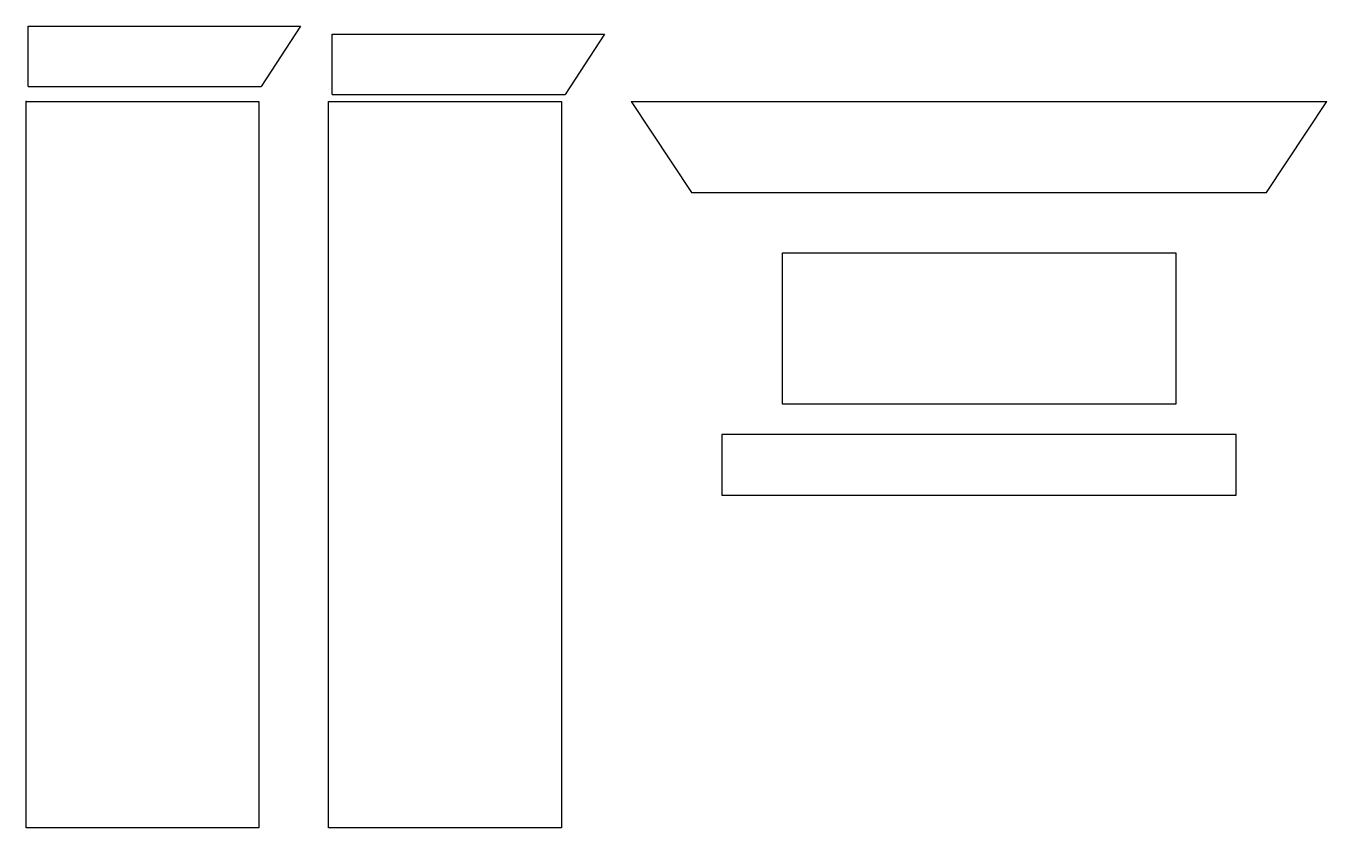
# Model space of a CAD drawing. Header units: centimetres. Extents: x 0 to 43, y -24 to 2.5.
import ezdxf

# ---------------------------------------------------------------- set-up
doc = ezdxf.new("R2010")
doc.units = ezdxf.units.CM
doc.header["$MEASUREMENT"] = 0
for name, color, linetype in [('kami_2 v5_Sketch1', 7, 'Continuous'), ('kami_2 v5_Sketch2', 7, 'Continuous'), ('kami_2 v5_Sketch3', 7, 'Continuous')]:
    doc.layers.add(name, color=color, linetype=linetype)

msp = doc.modelspace()

# ---------------------------------------------------------------- linework, layer by layer
at = {"layer": 'kami_2 v5_Sketch1'}
for p, q in [((0, 0), (7.7, 0)), ((0, -24), (0, 0)), ((7.7, 0), (7.7, -24)), ((7.7, -24), (0, -24))]:
    msp.add_line(p, q, dxfattribs=at)
msp.add_point((0, 0), dxfattribs=at)
at = {"layer": 'kami_2 v5_Sketch2'}
for p, q in [((0.07, 0.497), (0.07, 2.497)), ((0.07, 2.497), (9.07, 2.497)), ((9.07, 2.497), (7.77, 0.497)), ((10.122, 0.233), (10.122, 2.233)), ((10.122, 2.233), (19.122, 2.233)), ((19.122, 2.233), (17.822, 0.233)), ((0.07, 0.497), (7.77, 0.497)), ((10, 0), (17.7, 0)), ((10, -24), (10, 0)), ((10.122, 0.233), (17.822, 0.233)), ((17.7, 0), (17.7, -24)), ((20, 0), (43, 0)), ((20, 0), (22, -3)), ((41, -3), (43, 0)), ((22, -3), (41, -3)), ((25, -5), (38, -5)), ((25, -10), (25, -5)), ((38, -5), (38, -10)), ((38, -10), (25, -10)), ((23, -11), (23, -13)), ((40, -11), (23, -11)), ((40, -13), (40, -11)), ((23, -13), (40, -13)), ((17.7, -24), (10, -24))]:
    msp.add_line(p, q, dxfattribs=at)
msp.add_point((0, 0), dxfattribs=at)
at = {"layer": 'kami_2 v5_Sketch3'}
msp.add_point((0, 0), dxfattribs=at)

doc.saveas('drawing.dxf')
